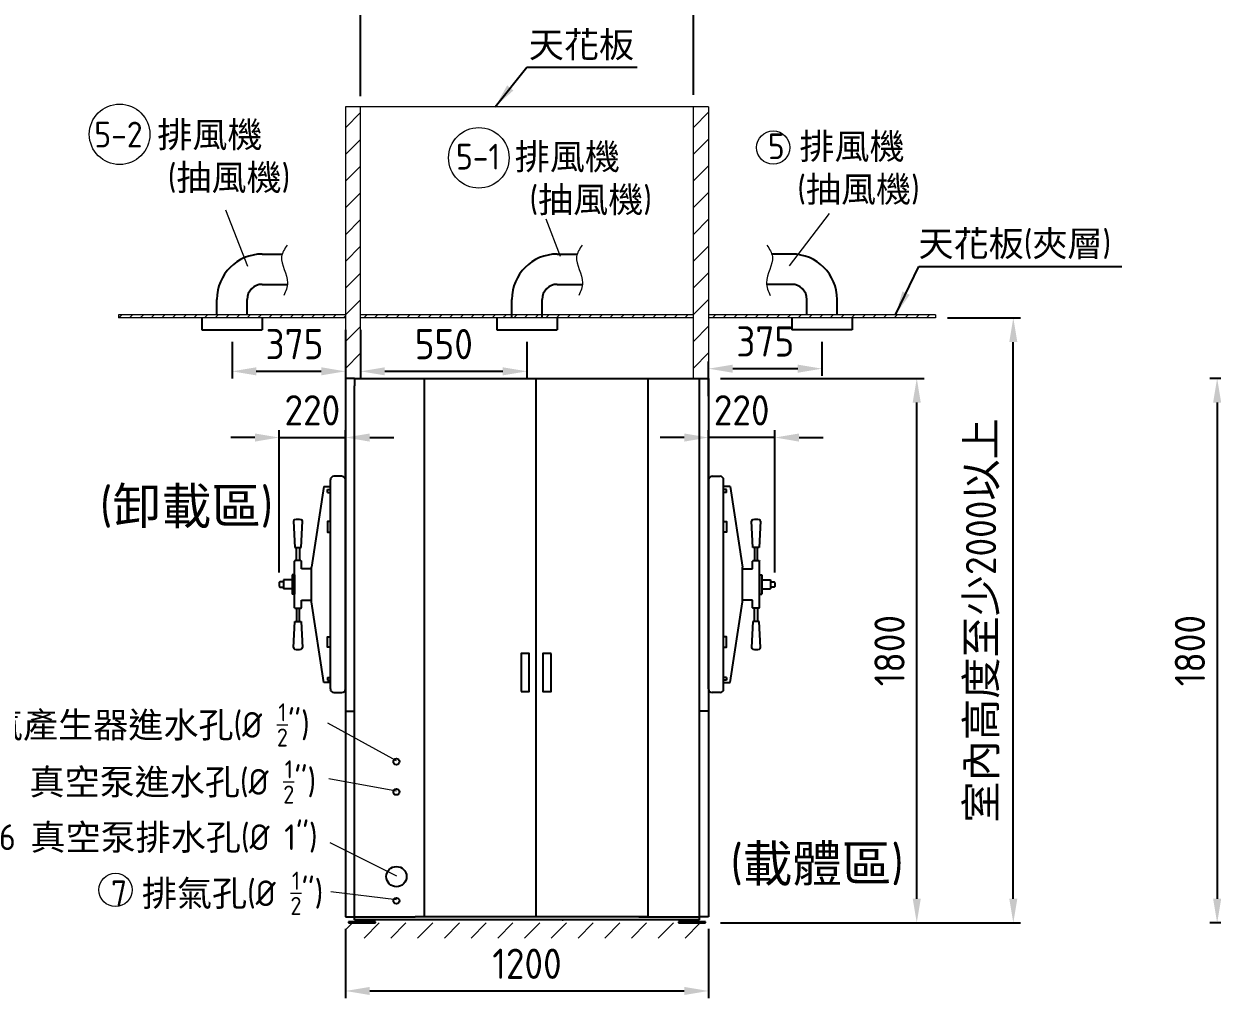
# Model space of a CAD drawing. Header units: millimetres. Extents: x -179594 to 13478, y -20517 to 22627.
# Drawn here: x 4500 to 8428, y 2450 to 5671 of the extents above; entities that cross this region are included whole.
import ezdxf

# ---------------------------------------------------------------- set-up
doc = ezdxf.new("R2010")
doc.units = ezdxf.units.MM
doc.header["$MEASUREMENT"] = 0
doc.linetypes.add('CENTER2', pattern=[28.575, 19.05, -3.175, 3.175, -3.175])
doc.linetypes.add('HIDDEN', pattern=[9.525, 6.35, -3.175])
doc.layers.get('0').update_dxf_attribs({"lineweight": 25})
for name, color, linetype, lineweight in [('D', 3, 'Continuous', 13), ('H', 2, 'HIDDEN', 15), ('S', 4, 'Continuous', 15)]:
    doc.layers.add(name, color=color, linetype=linetype, lineweight=lineweight)
doc.styles.get("Standard").update_dxf_attribs({"font": 'KAIU.TTF'})
doc.styles.add('STU25', font='isocp2.shx')
doc.dimstyles.new('STU25', dxfattribs={"dimscale": 40, "dimtxt": 2.5, "dimasz": 2, "dimexe": 0.6, "dimexo": 1, "dimgap": 1, "dimtad": 1, "dimdsep": 46, "dimtxsty": 'STU25', "dimcen": 2, "dimazin": 2, "dimtfac": 1, "dimtmove": 0, "dimatfit": 3, "dimfxl": 0, "dimtolj": 1, "dimtzin": 0, "dimarcsym": 0})
doc.dimstyles.new('STU25$7', dxfattribs={"dimscale": 40, "dimtxt": 2.5, "dimasz": 2, "dimexe": 1.25, "dimexo": 0.625, "dimgap": 1, "dimtad": 0, "dimdec": 4, "dimdsep": 46, "dimtxsty": 'STU25', "dimcen": 2.5, "dimazin": 2, "dimtfac": 1, "dimtdec": 4, "dimtmove": 0, "dimatfit": 3, "dimfxl": 0, "dimtolj": 1, "dimtzin": 0, "dimarcsym": 0})
pattern_1 = [(45, (275.93, -17194.865), (-44.19417, 44.19417), [])]

# ---------------------------------------------------------------- blocks, each defined once
blk = doc.blocks.new('*D12')
at = {"layer": 'D', "color": 0, "lineweight": -2}
for p, q in [((7552.8, 4699.3), (7794.1, 4699.3)), ((7770.1, 2779.3), (7770.1, 4619.3)), ((6802.8, 2699.3), (7794.1, 2699.3))]:
    blk.add_line(p, q, dxfattribs=at)
at = {"layer": 'D', "color": 0}
for points in [[(7783.4, 4619.3), (7756.8, 4619.3), (7770.1, 4699.3)], [(7756.8, 2779.3), (7783.4, 2779.3), (7770.1, 2699.3)]]:
    blk.add_solid(points, dxfattribs=at)
at = {"layer": 'Defpoints', "color": 0}
for p in [(7512.8, 4699.3), (7770.1, 4699.3), (6762.8, 2699.3)]:
    blk.add_point(p, dxfattribs=at)
at = {"layer": 'D', "color": 0, "insert": (7669.1, 3699.3), "char_height": 100, "attachment_point": 5, "rotation": 90, "style": 'STU25'}
blk.add_mtext('\\A1;{\\f標楷體|b0|i0|c136|p65;室內高度至少}2000{\\f標楷體|b0|i0|c136|p65;以上}', dxfattribs=at)
blk = doc.blocks.new('*D13')
at = {"layer": 'D', "color": 0, "linetype": 'Continuous', "lineweight": -2}
for p, q in [((7137.8, 4620.2), (7137.8, 4507.3)), ((6762.8, 4440.3), (6762.8, 4555.3)), ((7057.8, 4531.3), (6842.8, 4531.3))]:
    blk.add_line(p, q, dxfattribs=at)
at = {"layer": 'D', "color": 0}
for points in [[(6842.8, 4544.6), (6842.8, 4517.9), (6762.8, 4531.3)], [(7057.8, 4517.9), (7057.8, 4544.6), (7137.8, 4531.3)]]:
    blk.add_solid(points, dxfattribs=at)
at = {"layer": 'Defpoints', "color": 0}
for p in [(7137.8, 4660.2), (6762.8, 4531.3), (6762.8, 4400.3)]:
    blk.add_point(p, dxfattribs=at)
at = {"layer": 'D', "color": 0, "insert": (6950.3, 4621.3), "char_height": 100, "attachment_point": 5, "style": 'STU25'}
blk.add_mtext('\\A1;375', dxfattribs=at)
blk = doc.blocks.new('*D15')
at = {"layer": 'D', "color": 0, "lineweight": -2}
for p, q in [((5612.8, 4659.3), (5612.8, 4498.5)), ((6162.8, 4620.2), (6162.8, 4498.5)), ((6082.8, 4522.5), (5692.8, 4522.5))]:
    blk.add_line(p, q, dxfattribs=at)
at = {"layer": 'D', "color": 0}
for points in [[(5692.8, 4535.9), (5692.8, 4509.2), (5612.8, 4522.5)], [(6082.8, 4509.2), (6082.8, 4535.9), (6162.8, 4522.5)]]:
    blk.add_solid(points, dxfattribs=at)
at = {"layer": 'Defpoints', "color": 0}
for p in [(5612.8, 4699.3), (6162.8, 4660.2), (5612.8, 4522.5)]:
    blk.add_point(p, dxfattribs=at)
at = {"layer": 'D', "color": 0, "insert": (5887.8, 4612.5), "char_height": 100, "attachment_point": 5, "style": 'STU25'}
blk.add_mtext('\\A1;550', dxfattribs=at)
blk = doc.blocks.new('*D16')
at = {"layer": 'D', "color": 0, "lineweight": -2}
for p, q in [((5612.8, 5432), (5612.8, 5759.9)), ((5692.8, 5735.9), (6632.8, 5735.9)), ((6712.8, 5436.8), (6712.8, 5759.9))]:
    blk.add_line(p, q, dxfattribs=at)
at = {"layer": 'D', "color": 0}
for points in [[(5692.8, 5749.2), (5692.8, 5722.6), (5612.8, 5735.9)], [(6632.8, 5722.6), (6632.8, 5749.2), (6712.8, 5735.9)]]:
    blk.add_solid(points, dxfattribs=at)
at = {"layer": 'Defpoints', "color": 0}
for p in [(6712.8, 5735.9), (5612.8, 5392), (6712.8, 5396.8)]:
    blk.add_point(p, dxfattribs=at)
at = {"layer": 'D', "color": 0, "insert": (6162.8, 5838.9), "char_height": 100, "attachment_point": 5, "style": 'STU25'}
blk.add_mtext('\\A1;1100({\\f標楷體|b0|i0|c136|p65;滅菌區})', dxfattribs=at)
blk = doc.blocks.new('*D17')
at = {"layer": 'D', "color": 0, "linetype": 'Continuous', "lineweight": -2}
for p, q in [((5562.8, 4659.3), (5562.8, 4498.5)), ((5187.8, 4620.2), (5187.8, 4498.5)), ((5482.8, 4522.5), (5267.8, 4522.5))]:
    blk.add_line(p, q, dxfattribs=at)
at = {"layer": 'D', "color": 0}
for points in [[(5267.8, 4535.9), (5267.8, 4509.2), (5187.8, 4522.5)], [(5482.8, 4509.2), (5482.8, 4535.9), (5562.8, 4522.5)]]:
    blk.add_solid(points, dxfattribs=at)
at = {"layer": 'Defpoints', "color": 0}
for p in [(5562.8, 4699.3), (5187.8, 4660.2), (5187.8, 4522.5)]:
    blk.add_point(p, dxfattribs=at)
at = {"layer": 'D', "color": 0, "insert": (5394.3, 4612.5), "char_height": 100, "attachment_point": 5, "style": 'STU25'}
blk.add_mtext('\\A1;375', dxfattribs=at)
blk = doc.blocks.new('*D21')
at = {"layer": 'D', "color": 0, "lineweight": -2}
for p, q in [((9386, 4499.3), (8419.9, 4499.3)), ((8443.9, 4419.3), (8443.9, 2779.3)), ((9391.5, 2699.3), (8419.9, 2699.3))]:
    blk.add_line(p, q, dxfattribs=at)
at = {"layer": 'D', "color": 0}
for points in [[(8457.2, 4419.3), (8430.6, 4419.3), (8443.9, 4499.3)], [(8430.6, 2779.3), (8457.2, 2779.3), (8443.9, 2699.3)]]:
    blk.add_solid(points, dxfattribs=at)
at = {"layer": 'Defpoints', "color": 0}
for p in [(9426, 4499.3), (8443.9, 2699.3), (9431.5, 2699.3)]:
    blk.add_point(p, dxfattribs=at)
at = {"layer": 'D', "color": 0, "insert": (8353.9, 3599.3), "char_height": 100, "attachment_point": 5, "rotation": 90, "style": 'STU25'}
blk.add_mtext('\\A1;1800', dxfattribs=at)
blk = doc.blocks.new('*D22')
at = {"layer": 'D', "color": 0, "lineweight": -2}
for p, q in [((6802.8, 4499.3), (7475, 4499.3)), ((7451, 2779.3), (7451, 4419.3)), ((6802.8, 2699.3), (7475, 2699.3))]:
    blk.add_line(p, q, dxfattribs=at)
at = {"layer": 'D', "color": 0}
for points in [[(7464.3, 4419.3), (7437.6, 4419.3), (7451, 4499.3)], [(7437.6, 2779.3), (7464.3, 2779.3), (7451, 2699.3)]]:
    blk.add_solid(points, dxfattribs=at)
at = {"layer": 'Defpoints', "color": 0}
for p in [(6762.8, 4499.3), (7451, 4499.3), (6762.8, 2699.3)]:
    blk.add_point(p, dxfattribs=at)
at = {"layer": 'D', "color": 0, "insert": (7361, 3599.3), "char_height": 100, "attachment_point": 5, "rotation": 90, "style": 'STU25'}
blk.add_mtext('\\A1;1800', dxfattribs=at)
blk = doc.blocks.new('*D27')
at = {"layer": 'D', "color": 0, "lineweight": -2}
for p, q in [((5562.8, 2679.3), (5562.8, 2450.3)), ((6762.8, 2679.3), (6762.8, 2450.3)), ((5642.8, 2474.3), (6682.8, 2474.3))]:
    blk.add_line(p, q, dxfattribs=at)
at = {"layer": 'D', "color": 0}
for points in [[(5642.8, 2487.7), (5642.8, 2461), (5562.8, 2474.3)], [(6682.8, 2461), (6682.8, 2487.7), (6762.8, 2474.3)]]:
    blk.add_solid(points, dxfattribs=at)
at = {"layer": 'Defpoints', "color": 0}
for p in [(5562.8, 2719.3), (6762.8, 2719.3), (6762.8, 2474.3)]:
    blk.add_point(p, dxfattribs=at)
at = {"layer": 'D', "color": 0, "insert": (6162.8, 2564.3), "char_height": 100, "attachment_point": 5, "style": 'STU25'}
blk.add_mtext('\\A1;1200', dxfattribs=at)
blk = doc.blocks.new('*D28')
at = {"layer": 'D', "color": 0, "lineweight": -2}
for p, q in [((6762.8, 3858.1), (6762.8, 4327.7)), ((6981.8, 3858.1), (6981.8, 4327.7)), ((6682.8, 4303.7), (6602.8, 4303.7)), ((6981.8, 4303.7), (6762.8, 4303.7)), ((7061.8, 4303.7), (7141.8, 4303.7))]:
    blk.add_line(p, q, dxfattribs=at)
at = {"layer": 'D', "color": 0}
for points in [[(6682.8, 4290.3), (6682.8, 4317), (6762.8, 4303.7)], [(7061.8, 4317), (7061.8, 4290.3), (6981.8, 4303.7)]]:
    blk.add_solid(points, dxfattribs=at)
at = {"layer": 'Defpoints', "color": 0}
for p in [(6762.8, 4303.7), (6762.8, 3818.1), (6981.8, 3818.1)]:
    blk.add_point(p, dxfattribs=at)
at = {"layer": 'D', "color": 0, "insert": (6872.3, 4393.7), "char_height": 100, "attachment_point": 5, "style": 'STU25'}
blk.add_mtext('\\A1;\\Fisocp2.shx|c1;220', dxfattribs=at)
blk = doc.blocks.new('*D29')
at = {"layer": 'D', "color": 0, "lineweight": -2}
for p, q in [((5343.8, 3858.1), (5343.8, 4327.7)), ((5562.8, 3858.1), (5562.8, 4327.7)), ((5263.8, 4303.7), (5183.8, 4303.7)), ((5343.8, 4303.7), (5562.8, 4303.7)), ((5642.8, 4303.7), (5722.8, 4303.7))]:
    blk.add_line(p, q, dxfattribs=at)
at = {"layer": 'D', "color": 0}
for points in [[(5263.8, 4290.3), (5263.8, 4317), (5343.8, 4303.7)], [(5642.8, 4317), (5642.8, 4290.3), (5562.8, 4303.7)]]:
    blk.add_solid(points, dxfattribs=at)
at = {"layer": 'Defpoints', "color": 0}
for p in [(5562.8, 4303.7), (5343.8, 3818.1), (5562.8, 3818.1)]:
    blk.add_point(p, dxfattribs=at)
at = {"layer": 'D', "color": 0, "insert": (5453.3, 4393.7), "char_height": 100, "attachment_point": 5, "style": 'STU25'}
blk.add_mtext('\\A1;\\Fisocp2.shx|c1;220', dxfattribs=at)

msp = doc.modelspace()

# ---------------------------------------------------------------- hatches: boundary and pattern name
at = {"layer": 'H', "ltscale": 5}
h = msp.add_hatch(dxfattribs=at)
h.set_pattern_fill('ANSI31', color=256, scale=500, style=0)
h.set_pattern_definition(pattern_1)
h.paths.add_polyline_path([(5612.808, 5396.824), (5562.808, 5396.824), (5562.808, 4502.319), (5592.808, 4502.319), (5612.808, 4502.319)])
h = msp.add_hatch(dxfattribs=at)
h.set_pattern_fill('ANSI31', color=256, scale=500, style=0)
h.set_pattern_definition(pattern_1)
h.paths.add_polyline_path([(6762.808, 5396.824), (6712.808, 5396.824), (6712.808, 4502.319), (6732.808, 4502.319), (6762.808, 4502.319)])
at = {"layer": 'H'}
h = msp.add_hatch(dxfattribs=at)
h.set_pattern_fill('ANSI31', color=256, scale=200, style=0)
h.set_pattern_definition([(45, (223823.718, 23032.09), (-17.6776695, 17.6776695), [])])
h.paths.add_polyline_path([(5562.808, 4709.319), (4812.808, 4709.319), (4812.808, 4699.319), (5562.808, 4699.319)])
h = msp.add_hatch(dxfattribs=at)
h.set_pattern_fill('ANSI31', color=256, scale=200, style=0)
h.set_pattern_definition([(45, (275.927, -17194.865), (-17.67767, 17.67767), [])])
edge = h.paths.add_edge_path()
edge.add_line((6712.808, 4709.319), (5612.808, 4709.319))
edge.add_line((6712.808, 4699.319), (5612.808, 4699.319))
edge.add_line((5612.808, 4699.319), (5612.808, 4709.319))
edge.add_line((6712.808, 4699.319), (6712.808, 4709.319))
h = msp.add_hatch(dxfattribs=at)
h.set_pattern_fill('ANSI31', color=256, scale=200, style=0)
h.set_pattern_definition([(45, (224123.718, 23032.09), (-17.6776695, 17.6776695), [])])
h.paths.add_polyline_path([(6762.808, 4709.319), (7512.808, 4709.319), (7512.808, 4699.319), (6762.808, 4699.319)])
at = {"layer": 'H', "ltscale": 5}
h = msp.add_hatch(dxfattribs=at)
h.set_pattern_fill('ANSI31', color=256, scale=500, style=0)
h.set_pattern_definition(pattern_1)
h.paths.add_polyline_path([(5562.808, 2699.319), (5562.808, 2649.319), (6762.808, 2649.319), (6762.808, 2699.319)])

# ---------------------------------------------------------------- linework, layer by layer
at = {"linetype": 'Continuous'}
for p, q in [((5287.808, 4910.067), (5353.728, 4910.067)), ((6262.808, 4910.067), (6328.728, 4910.067)), ((7037.808, 4910.067), (6971.888, 4910.067)), ((5287.808, 4810.067), (5371.103, 4810.067)), ((6262.808, 4810.067), (6346.103, 4810.067)), ((7037.808, 4810.067), (6954.514, 4810.067)), ((5137.808, 4709.319), (5137.808, 4760.067)), ((5237.808, 4709.319), (5237.808, 4760.067)), ((6112.808, 4699.319), (6112.808, 4760.067)), ((6212.808, 4699.319), (6212.808, 4760.067)), ((7087.808, 4709.319), (7087.808, 4760.067)), ((7187.808, 4709.319), (7187.808, 4760.067)), ((5087.808, 4699.319), (5087.808, 4660.175)), ((5287.808, 4699.319), (5287.808, 4660.175)), ((6062.808, 4699.319), (6062.808, 4660.175)), ((6262.808, 4699.319), (6262.808, 4660.175)), ((7037.808, 4699.319), (7037.808, 4660.175)), ((7237.808, 4699.319), (7237.808, 4660.175)), ((5087.808, 4660.175), (5287.808, 4660.175)), ((6062.808, 4660.175), (6262.808, 4660.175)), ((7237.808, 4660.175), (7037.808, 4660.175)), ((5390.808, 4027.106), (5395.308, 3940.106)), ((5416.308, 3940.106), (5420.808, 4027.106)), ((6909.308, 3940.106), (6904.808, 4027.106)), ((6934.808, 4027.106), (6930.308, 3940.106)), ((5395.308, 3940.106), (5416.308, 3940.106)), ((5401.058, 3896.869), (5401.058, 3940.106)), ((5410.558, 3940.106), (5410.558, 3896.869)), ((6930.308, 3940.106), (6909.308, 3940.106)), ((6915.058, 3940.106), (6915.058, 3896.869)), ((6924.558, 3896.869), (6924.558, 3940.106)), ((5401.058, 3739.369), (5401.058, 3696.131)), ((5410.558, 3696.131), (5410.558, 3739.369)), ((6915.058, 3696.131), (6915.058, 3739.369)), ((6924.558, 3739.369), (6924.558, 3696.131)), ((5390.808, 3609.131), (5395.308, 3696.131)), ((5395.308, 3696.131), (5416.308, 3696.131)), ((5416.308, 3696.131), (5420.808, 3609.131)), ((6909.308, 3696.131), (6904.808, 3609.131)), ((6930.308, 3696.131), (6909.308, 3696.131)), ((6934.808, 3609.131), (6930.308, 3696.131)), ((5662.308, 2702.319), (5573.308, 2702.319)), ((5573.308, 2702.319), (5573.308, 2699.319)), ((5573.308, 2699.319), (5662.308, 2699.319)), ((5631.087, 2709.319), (5604.529, 2709.319)), ((5604.529, 2709.319), (5604.529, 2702.319)), ((5611.169, 2709.319), (5611.169, 2702.319)), ((5624.448, 2709.319), (5624.448, 2702.319)), ((5631.087, 2702.319), (5631.087, 2709.319)), ((5662.308, 2699.319), (5662.308, 2702.319)), ((6752.308, 2702.319), (6663.308, 2702.319)), ((6663.308, 2702.319), (6663.308, 2699.319)), ((6663.308, 2699.319), (6752.308, 2699.319)), ((6721.087, 2709.319), (6694.529, 2709.319)), ((6694.529, 2709.319), (6694.529, 2702.319)), ((6701.169, 2709.319), (6701.169, 2702.319)), ((6714.448, 2709.319), (6714.448, 2702.319)), ((6721.087, 2702.319), (6721.087, 2709.319)), ((6752.308, 2699.319), (6752.308, 2702.319))]:
    msp.add_line(p, q, dxfattribs=at)
for p, q in [((5592.808, 4499.319), (5562.808, 4499.319)), ((5562.808, 4499.319), (5562.808, 3399.319)), ((5592.808, 4499.319), (5592.808, 4474.319)), ((5592.808, 4499.319), (6732.808, 4499.319)), ((5823.808, 2719.319), (5823.808, 4499.319)), ((5823.808, 4499.319), (6192.308, 4499.319)), ((6193.308, 2719.319), (6193.308, 4499.319)), ((6193.308, 4499.319), (6561.808, 4499.319)), ((6561.808, 4499.319), (6561.808, 2719.319)), ((6732.808, 4474.319), (6732.808, 4499.319)), ((6732.808, 4499.319), (6762.808, 4499.319)), ((6762.808, 4499.319), (6762.808, 3399.319)), ((5592.808, 2719.319), (5592.808, 4474.319)), ((6732.808, 2719.319), (6732.808, 4474.319)), ((5550.808, 4175.619), (5524.808, 4175.619)), ((6774.808, 4175.619), (6800.808, 4175.619)), ((5491.608, 4141.819), (5450.808, 3875.619)), ((5491.608, 4141.819), (5512.808, 4141.819)), ((5503.808, 4131.8), (5512.808, 4131.8)), ((5503.808, 4122.529), (5503.808, 4131.8)), ((5512.808, 3472.619), (5512.808, 4163.619)), ((5562.808, 3472.619), (5562.808, 4163.619)), ((6762.808, 3472.619), (6762.808, 4163.619)), ((6812.808, 3472.619), (6812.808, 4163.619)), ((6834.008, 4141.819), (6812.808, 4141.819)), ((6821.808, 4131.8), (6812.808, 4131.8)), ((6821.808, 4122.529), (6821.808, 4131.8)), ((6834.008, 4141.819), (6874.808, 3875.619)), ((5503.808, 4122.529), (5512.808, 4122.529)), ((6821.808, 4122.529), (6812.808, 4122.529)), ((5395.808, 3896.869), (5394.308, 3895.369)), ((5394.308, 3740.869), (5394.308, 3895.369)), ((5415.808, 3896.869), (5395.808, 3896.869)), ((5415.808, 3896.869), (5417.308, 3895.369)), ((5417.308, 3869.619), (5417.308, 3895.369)), ((6909.808, 3896.869), (6908.308, 3895.369)), ((6908.308, 3869.619), (6908.308, 3895.369)), ((6909.808, 3896.869), (6929.808, 3896.869)), ((6929.808, 3896.869), (6931.308, 3895.369)), ((6931.308, 3740.869), (6931.308, 3895.369)), ((5394.408, 3849.869), (5386.308, 3849.869)), ((5386.308, 3849.869), (5386.308, 3786.369)), ((5394.308, 3849.869), (5394.308, 3786.369)), ((5450.808, 3869.619), (5417.308, 3869.619)), ((5450.808, 3760.619), (5450.808, 3875.619)), ((6874.808, 3760.619), (6874.808, 3875.619)), ((6874.808, 3869.619), (6908.308, 3869.619)), ((6931.208, 3849.869), (6939.308, 3849.869)), ((6931.308, 3849.869), (6931.308, 3786.369)), ((6939.308, 3849.869), (6939.308, 3786.369)), ((5343.808, 3824.619), (5345.808, 3826.619)), ((5343.808, 3824.619), (5343.808, 3811.619)), ((5343.808, 3811.619), (5345.808, 3809.619)), ((5357.808, 3826.619), (5345.808, 3826.619)), ((5386.308, 3833.119), (5357.808, 3833.119)), ((5357.808, 3833.119), (5357.808, 3803.119)), ((6939.308, 3833.119), (6967.808, 3833.119)), ((6967.808, 3833.119), (6967.808, 3803.119)), ((6967.808, 3826.619), (6979.808, 3826.619)), ((6981.808, 3824.619), (6979.808, 3826.619)), ((6981.808, 3811.619), (6979.808, 3809.619)), ((6981.808, 3824.619), (6981.808, 3811.619)), ((5345.808, 3809.619), (5357.808, 3809.619)), ((5386.308, 3803.119), (5357.808, 3803.119)), ((5394.308, 3786.369), (5386.308, 3786.369)), ((6931.308, 3786.369), (6939.308, 3786.369)), ((6939.308, 3803.119), (6967.808, 3803.119)), ((6979.808, 3809.619), (6967.808, 3809.619)), ((5395.808, 3739.369), (5394.308, 3740.869)), ((5395.808, 3739.369), (5415.808, 3739.369)), ((5415.808, 3739.369), (5417.308, 3740.869)), ((5417.308, 3766.619), (5450.808, 3766.619)), ((5417.308, 3740.869), (5417.308, 3766.619)), ((5491.608, 3494.419), (5450.808, 3760.619)), ((6834.008, 3494.419), (6874.808, 3760.619)), ((6908.308, 3766.619), (6874.808, 3766.619)), ((6908.308, 3740.869), (6908.308, 3766.619)), ((6909.808, 3739.369), (6908.308, 3740.869)), ((6929.808, 3739.369), (6909.808, 3739.369)), ((6929.808, 3739.369), (6931.308, 3740.869)), ((5503.808, 3510.708), (5512.808, 3510.708)), ((5503.808, 3510.708), (5503.808, 3501.438)), ((5503.808, 3501.438), (5512.808, 3501.438)), ((6821.808, 3510.708), (6812.808, 3510.708)), ((6821.808, 3501.438), (6812.808, 3501.438)), ((6821.808, 3510.708), (6821.808, 3501.438)), ((5512.808, 3494.419), (5491.608, 3494.419)), ((5524.808, 3460.619), (5550.808, 3460.619)), ((6800.808, 3460.619), (6774.808, 3460.619)), ((6812.808, 3494.419), (6834.008, 3494.419)), ((5562.808, 3399.319), (5592.808, 3399.319)), ((5562.808, 3399.319), (5562.808, 2719.319)), ((6762.808, 3399.319), (6732.808, 3399.319)), ((6762.808, 3399.319), (6762.808, 2719.319)), ((5562.808, 2719.319), (5592.808, 2719.319)), ((5592.808, 2709.319), (5592.808, 2719.319)), ((5592.808, 2719.319), (5792.808, 2719.319)), ((6187.308, 2719.319), (5793.308, 2719.319)), ((6192.308, 2719.319), (5823.808, 2719.319)), ((6532.308, 2719.319), (6188.308, 2719.319)), ((6561.808, 2719.319), (6193.308, 2719.319)), ((6532.808, 2719.319), (6732.808, 2719.319)), ((6732.808, 2709.319), (6732.808, 2719.319)), ((6762.808, 2719.319), (6732.808, 2719.319)), ((6732.808, 2709.319), (5592.808, 2709.319))]:
    msp.add_line(p, q)
at = {"linetype": 'CENTER2'}
for p, q in [((5604.529, 2705.599), (5601.248, 2702.319)), ((5631.087, 2705.599), (5634.368, 2702.319)), ((6694.529, 2705.599), (6691.248, 2702.319)), ((6721.087, 2705.599), (6724.368, 2702.319))]:
    msp.add_line(p, q, dxfattribs=at)
at = {"ltscale": 2}
for p, q in [((6278.808, 2709.319), (6282.808, 2709.319)), ((6446.808, 2709.319), (6442.808, 2709.319))]:
    msp.add_line(p, q, dxfattribs=at)
for points in [[(5512.808, 4025.885), (5503.808, 4025.885), (5503.808, 3990.885), (5512.808, 3990.885)], [(6812.808, 4025.885), (6821.808, 4025.885), (6821.808, 3990.885), (6812.808, 3990.885)], [(5512.808, 3610.353), (5503.808, 3610.353), (5503.808, 3645.353), (5512.808, 3645.353)], [(6812.808, 3610.353), (6821.808, 3610.353), (6821.808, 3645.353), (6812.808, 3645.353)]]:
    msp.add_lwpolyline(points)
for points in [[(6143.308, 3464.319), (6170.308, 3464.319), (6170.308, 3589.319), (6143.308, 3589.319)], [(6242.308, 3589.319), (6215.308, 3589.319), (6215.308, 3464.319), (6242.308, 3464.319)]]:
    msp.add_lwpolyline(points, close=True)
for centre, radius in [((5731.32, 3232.319), 10), ((5731.32, 3132.319), 10), ((5731.32, 2852.319), 33.5), ((5731.32, 2772.319), 10)]:
    msp.add_circle(centre, radius)
at = {"linetype": 'Continuous'}
for centre, radius, start, end in [((5287.808, 4760.067), 150, 90, 180), ((6262.808, 4760.067), 150, 90, 180), ((7037.808, 4760.067), 150, 0, 90), ((5287.808, 4760.067), 50, 90, 180), ((6262.808, 4760.067), 50, 90, 180), ((7037.808, 4760.067), 50, 0, 90), ((5395.815, 4027.106), 5.007, 101.352885, 185.921872), ((5405.808, 3977.334), 55.773, 78.647115, 101.352885), ((5415.802, 4027.106), 5.007, 0, 78.647115), ((6909.815, 4027.106), 5.007, 101.352885, 180), ((6919.808, 3977.334), 55.773, 78.647115, 101.352885), ((6929.802, 4027.106), 5.007, 354.078128, 78.647115), ((5395.815, 3609.131), 5.007, 174.078128, 258.647115), ((5405.808, 3658.904), 55.773, 258.647115, 281.352885), ((5415.802, 3609.131), 5.007, 281.352885, 360), ((6909.815, 3609.131), 5.007, 180, 258.647115), ((6919.808, 3658.904), 55.773, 258.647115, 281.352885), ((6929.802, 3609.131), 5.007, 281.352885, 5.921872)]:
    msp.add_arc(centre, radius, start, end, dxfattribs=at)
for centre, radius, start, end in [((5524.808, 4163.619), 12, 90, 180), ((5550.808, 4163.619), 12, 0, 90), ((6774.808, 4163.619), 12, 90, 180), ((6800.808, 4163.619), 12, 0, 90), ((5349.207, 3822.369), 5.442, 128.647615, 141.352385), ((5349.207, 3813.869), 5.442, 218.647615, 231.352385), ((6976.41, 3822.369), 5.442, 38.647615, 51.352385), ((6976.41, 3813.869), 5.442, 308.647615, 321.352385), ((5524.808, 3472.619), 12, 180, 270), ((5550.808, 3472.619), 12, 270, 0), ((6774.808, 3472.619), 12, 180, 270), ((6800.808, 3472.619), 12, 270, 0)]:
    msp.add_arc(centre, radius, start, end)
at = {"layer": 'D'}
for p, q in [((5240.52, 4869.484), (5167.791, 5055.281)), ((5731.32, 3235.319), (5504.602, 3359.488)), ((5731.32, 3135.319), (5508.002, 3175.919)), ((5511.402, 2965.155), (5731.32, 2855.319)), ((5731.32, 2775.319), (5514.802, 2801.983))]:
    msp.add_line(p, q, dxfattribs=at)
at = {"layer": 'D', "linetype": 'Continuous'}
for p, q in [((7030.6, 4870.943), (7162.755, 5044.338)), ((6273.159, 4902.115), (6226.039, 5025.444))]:
    msp.add_line(p, q, dxfattribs=at)
at = {"layer": 'D'}
for centre, radius in [((4816.241, 5305.993), 100), ((6003.603, 5228.254), 100), ((6976.502, 5262.062), 55), ((4802.67, 2808.398), 55)]:
    msp.add_circle(centre, radius, dxfattribs=at)
for points in [[(5370.043, 4939.644), (5351.781, 4901.739), (5371.448, 4815.401), (5358.805, 4773.285)], [(6345.043, 4939.644), (6326.781, 4901.739), (6346.448, 4815.401), (6333.805, 4773.285)], [(6955.574, 4939.644), (6973.836, 4901.739), (6954.169, 4815.401), (6966.812, 4773.285)]]:
    msp.add_spline(points, degree=3, dxfattribs=at)
at = {"layer": 'S', "linetype": 'Continuous'}
for p, q in [((5562.808, 5396.824), (5562.808, 4502.319)), ((5612.808, 4502.319), (5612.808, 5396.824)), ((6712.808, 4502.319), (6712.808, 5396.824)), ((6762.808, 5396.824), (6762.808, 4502.319)), ((5562.808, 4709.319), (4812.808, 4709.319)), ((5562.808, 4699.319), (4812.808, 4699.319)), ((6712.808, 4709.319), (5612.808, 4709.319)), ((6712.808, 4699.319), (5612.808, 4699.319)), ((7512.808, 4709.319), (6762.808, 4709.319)), ((7512.808, 4699.319), (6762.808, 4699.319))]:
    msp.add_line(p, q, dxfattribs=at)
at = {"layer": 'S'}
for p, q in [((6762.808, 5396.824), (5562.808, 5396.824)), ((4812.808, 4709.319), (4812.808, 4699.319)), ((7512.808, 4709.319), (7512.808, 4699.319))]:
    msp.add_line(p, q, dxfattribs=at)

# ---------------------------------------------------------------- texts
at = {"layer": 'D', "color": 11, "attachment_point": 1}
for s, insert, char_height in [('{\\C3;天花板 }', (6168.902, 5644.828), 85), ('{\\C3;天花板\\Fisocp2.shx;(\\f標楷體|b0|i0|c136|p65;夾層\\Fisocp2.shx;)}', (7456.751, 4987.438), 85), ('{\\Fisocp2.shx;\\C3;(\\f標楷體|b0|i0|c136|p65;卸載區\\Fisocp2.shx;)}', (4751.705, 4137.316), 120), ('{\\Fisocp2.shx;\\C3;(\\f標楷體|b0|i0|c136|p65;載體區\\Fisocp2.shx;)}', (6835.847, 2955.4), 120)]:
    msp.add_mtext(s, dxfattribs=dict(at, insert=insert, char_height=char_height))
at = {"layer": 'D', "color": 11, "char_height": 85, "attachment_point": 1, "style": 'STU25'}
for s, insert in [('{\\C3;5-2 \\f標楷體|b0|i0|c136|p65;排風機\\P\\Fisocp2.shx;     (\\f標楷體|b0|i0|c136|p65;抽風機\\Fisocp2.shx;)}', (4732.604, 5347.716)), ('{\\C3;5 \\f標楷體|b0|i0|c136|p65;排風機\\P\\Fisocp2.shx;  (\\f標楷體|b0|i0|c136|p65;抽風機\\Fisocp2.shx;)}', (6958.931, 5308.903)), ('{\\C3;5-1 \\f標楷體|b0|i0|c136|p65;排風機\\P\\Fisocp2.shx;     (\\f標楷體|b0|i0|c136|p65;抽風機\\Fisocp2.shx;)}', (5927.997, 5274.579)), ('\\A1;{\\C3;2-1 \\f標楷體|b0|i0|c136|p65;蒸氣產生器進水孔\\Fisocp2.shx;(%%c \\H0.7x;\\S1/2;\\H1.429x;")}', (4074.385, 3425.216)), ('\\A1;{\\C3;1-1 \\f標楷體|b0|i0|c136|p65;真空泵進水孔\\Fisocp2.shx;(%%c \\H0.7x;\\S1/2;\\H1.429x;")}', (4341.33, 3236.8)), ('{\\C3;6 \\f標楷體|b0|i0|c136|p65;真空泵排水孔\\Fisocp2.shx;(%%c 1")}', (4417.756, 3025.094)), ('\\A1;{\\C3;7 \\f標楷體|b0|i0|c136|p65;排氣孔\\Fisocp2.shx;(%%c \\H0.7x;\\S1/2;\\H1.429x;")}', (4787.787, 2868.586))]:
    msp.add_mtext(s, dxfattribs=dict(at, insert=insert))

# ---------------------------------------------------------------- dimensions: what is measured, and where the dimension line sits
at = {"layer": 'D'}
dim = msp.add_linear_dim(base=(6712.808, 5735.888), p1=(5612.808, 5391.952), p2=(6712.808, 5396.824), text='<>({\\f標楷體|b0|i0|c136|p65;滅菌區})', dimstyle='STU25', dxfattribs=at)
dim.commit()
dim.dimension.update_dxf_attribs({"geometry": '*D16', "text_midpoint": (6162.808, 5838.871)})
at = {"layer": 'D', "linetype": 'Continuous'}
for base, p1, p2, picture, middle in [((5187.808, 4522.546), (5562.808, 4699.319), (5187.808, 4660.175), '*D17', (5394.278, 4522.546)), ((6762.808, 4531.257), (7137.808, 4660.175), (6762.808, 4400.319), '*D13', (6950.308, 4531.257))]:
    dim = msp.add_linear_dim(base=base, p1=p1, p2=p2, angle=180, dimstyle='STU25', dxfattribs=at)
    dim.commit()
    dim.dimension.update_dxf_attribs({"geometry": picture, "text_midpoint": middle, "dimtype": 160})
at = {"layer": 'D'}
dim = msp.add_linear_dim(base=(5612.808, 4522.546), p1=(6162.808, 4660.175), p2=(5612.808, 4699.319), dimstyle='STU25', dxfattribs=at)
dim.commit()
dim.dimension.update_dxf_attribs({"geometry": '*D15', "text_midpoint": (5887.808, 4522.546), "dimtype": 160})
dim = msp.add_linear_dim(base=(7770.105, 4699.319), p1=(6762.808, 2699.319), p2=(7512.808, 4699.319), angle=90, text='{\\f標楷體|b0|i0|c136|p65;室內高度至少}<>{\\f標楷體|b0|i0|c136|p65;以上}', dimstyle='STU25', dxfattribs=at)
dim.commit()
dim.dimension.update_dxf_attribs({"geometry": '*D12', "text_midpoint": (7770.105, 3699.319), "dimtype": 160})
for base, p1, p2, picture, middle in [((7450.961, 4499.319), (6762.808, 2699.319), (6762.808, 4499.319), '*D22', (7450.961, 3599.319)), ((8443.892, 2699.319), (9425.963, 4499.319), (9431.463, 2699.319), '*D21', (8443.892, 3599.319))]:
    dim = msp.add_linear_dim(base=base, p1=p1, p2=p2, angle=90, dimstyle='STU25', dxfattribs=at)
    dim.commit()
    dim.dimension.update_dxf_attribs({"geometry": picture, "text_midpoint": middle, "dimtype": 160})
for base, p1, p2, picture, middle in [((5562.808, 4303.665), (5343.808, 3818.119), (5562.808, 3818.119), '*D29', (5453.308, 4303.665)), ((6762.808, 4303.665), (6981.808, 3818.119), (6762.808, 3818.119), '*D28', (6872.308, 4303.665))]:
    dim = msp.add_linear_dim(base=base, p1=p1, p2=p2, text='\\Fisocp2.shx|c1;220', dimstyle='STU25', override={"dimtxsty": 'STU25'}, dxfattribs=at)
    dim.commit()
    dim.dimension.update_dxf_attribs({"geometry": picture, "text_midpoint": middle, "dimtype": 160})
dim = msp.add_linear_dim(base=(6762.808, 2474.328), p1=(5562.808, 2719.319), p2=(6762.808, 2719.319), dimstyle='STU25', dxfattribs=at)
dim.commit()
dim.dimension.update_dxf_attribs({"geometry": '*D27', "text_midpoint": (6162.808, 2564.328)})

# ---------------------------------------------------------------- leaders
for points in [[(6057.32, 5396.824), (6162.753, 5527.977), (6527.181, 5527.977)], [(7380.692, 4709.082), (7458.369, 4869.292), (8129.135, 4869.292)]]:
    msp.add_leader(points, dimstyle='STU25$7', override={"dimgap": 1, "dimtad": 0}, dxfattribs=at)

doc.saveas('drawing.dxf')
